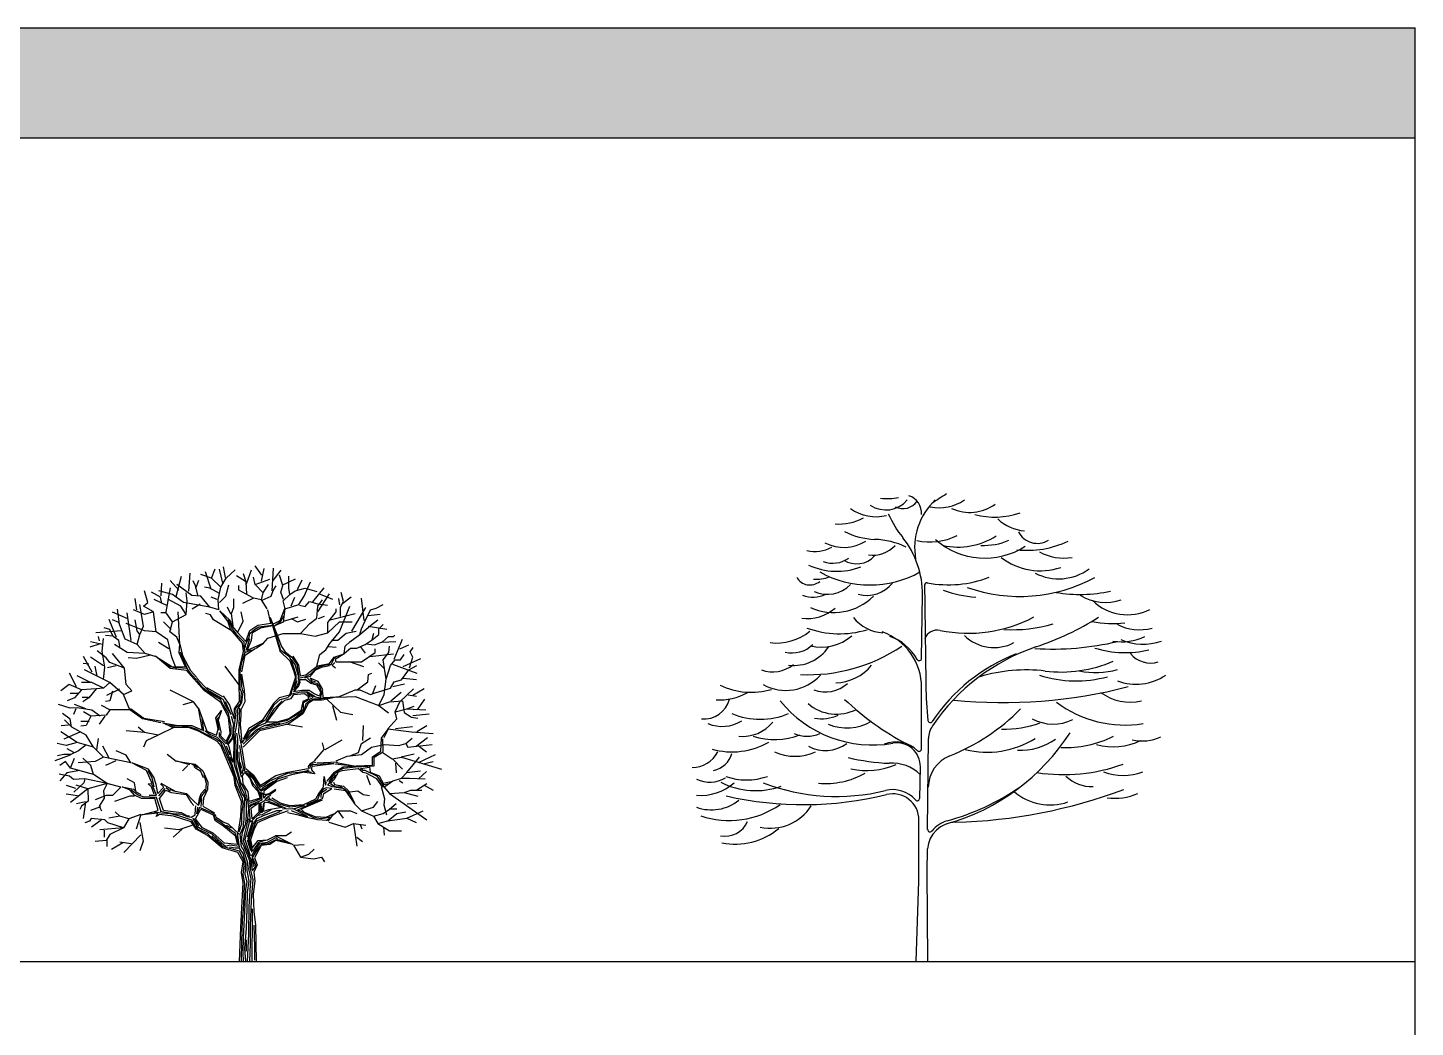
# Model space of a CAD drawing. Header units: millimetres. Extents: x -10794 to 121495, y 177957 to 264658.
# Drawn here: x 95065 to 121495, y 245622 to 264658 of the extents above; entities that cross this region are included whole.
import ezdxf

# ---------------------------------------------------------------- set-up
doc = ezdxf.new("R2010")
doc.units = ezdxf.units.MM
doc.layers.add('www.cad-blocks.net', color=7, linetype='Continuous')

# ---------------------------------------------------------------- blocks, each defined once
blk = doc.blocks.new('A$C089531E9')
for p, q in [((2480, 5908), (2390, 6182)), ((2488, 6082), (2548, 6229)), ((2668, 6005), (2616, 6223)), ((2710, 6092), (2680, 6263)), ((2722, 6082), (2865, 6212)), ((3041, 5992), (3121, 6213)), ((3285, 6132), (3183, 6275)), ((3282, 6032), (3322, 6233)), ((3452, 5882), (3472, 6243)), ((3466, 6044), (3595, 6211)), ((1688, 5799), (1701, 6005)), ((1971, 5889), (1829, 6044)), ((1928, 5792), (2009, 6112)), ((2174, 5807), (1940, 5981)), ((2126, 5876), (2151, 6159)), ((2236, 5958), (2196, 6038)), ((2276, 5794), (2236, 5958)), ((2239, 5922), (2289, 6052)), ((2488, 6082), (2317, 6142)), ((2635, 5938), (2488, 6082)), ((2635, 5938), (2722, 6082)), ((2714, 5794), (2764, 5978)), ((3028, 6030), (2886, 6121)), ((2922, 5894), (2922, 5968)), ((3038, 6018), (2998, 6152)), ((3048, 5834), (3038, 6018)), ((3183, 5981), (3153, 6098)), ((3183, 5981), (3413, 6068)), ((3310, 5851), (3183, 5981)), ((3312, 5862), (3392, 5982)), ((3466, 5888), (3516, 5958)), ((3620, 5968), (3566, 6132)), ((3590, 5858), (3620, 5968)), ((3612, 5972), (3823, 6072)), ((3714, 5924), (3714, 6112)), ((3852, 5901), (3929, 6055)), ((3961, 5794), (4061, 6025)), ((1300, 5579), (1275, 5760)), ((1479, 5694), (1422, 5881)), ((1678, 5782), (1537, 5862)), ((1789, 5644), (1575, 5744)), ((1869, 5824), (1652, 5881)), ((1698, 5681), (1678, 5782)), ((1769, 5550), (1839, 5928)), ((2000, 5637), (1796, 5751)), ((2043, 5694), (1869, 5824)), ((2100, 5721), (2087, 5851)), ((2317, 5794), (2174, 5807)), ((2461, 5620), (2317, 5794)), ((2461, 5924), (2374, 5938)), ((2613, 5838), (2461, 5924)), ((2580, 5741), (2480, 5782)), ((2591, 5737), (2635, 5938)), ((2605, 5577), (2591, 5737)), ((2614, 5694), (2714, 5794)), ((2844, 5614), (2844, 5754)), ((3153, 5764), (2922, 5894)), ((3153, 5764), (2979, 5680)), ((3283, 5737), (3153, 5764)), ((3283, 5737), (3310, 5851)), ((3370, 5593), (3283, 5737)), ((3292, 5734), (3436, 5794)), ((3436, 5794), (3466, 5888)), ((3630, 5744), (3590, 5858)), ((3627, 5721), (3731, 5824)), ((3731, 5824), (3714, 5924)), ((3731, 5824), (3817, 5881)), ((3753, 5641), (3813, 5782)), ((3817, 5881), (3974, 5924)), ((3874, 5664), (3961, 5794)), ((3974, 5924), (4162, 5868)), ((4097, 5708), (4278, 5928)), ((4175, 5637), (4248, 5737)), ((4178, 5550), (4361, 5834)), ((4188, 5837), (4407, 5746)), ((4523, 5656), (4510, 5760)), ((4585, 5711), (4545, 5852)), ((4573, 5683), (4703, 5785)), ((4909, 5410), (4869, 5764)), ((1159, 5438), (914, 5540)), ((1026, 5350), (996, 5591)), ((1211, 5092), (1147, 5530)), ((1422, 5507), (1248, 5577)), ((1408, 5319), (1348, 5664)), ((1408, 5637), (1479, 5694)), ((1565, 5550), (1408, 5637)), ((1565, 5550), (1422, 5507)), ((1609, 5232), (1565, 5550)), ((1769, 5533), (1682, 5533)), ((1869, 5390), (1769, 5533)), ((1869, 5390), (2087, 5507)), ((1983, 5029), (1956, 5550)), ((2087, 5507), (2000, 5637)), ((2461, 5620), (2043, 5694)), ((2087, 5507), (2100, 5721)), ((2309, 5671), (2179, 5591)), ((2470, 5500), (2400, 5520)), ((2605, 5577), (2461, 5620)), ((2622, 5562), (2782, 5409)), ((2747, 5400), (2622, 5562)), ((2794, 5510), (2744, 5624)), ((2804, 5520), (2844, 5614)), ((2831, 5324), (2804, 5520)), ((2991, 5397), (2961, 5548)), ((3427, 5365), (3383, 5580)), ((3580, 5409), (3652, 5598)), ((3652, 5598), (3626, 5383)), ((3657, 5593), (3627, 5721)), ((3657, 5593), (3874, 5664)), ((3884, 5654), (3974, 5634)), ((3974, 5634), (4044, 5714)), ((4044, 5714), (4178, 5674)), ((4162, 5446), (4175, 5637)), ((4178, 5674), (4331, 5654)), ((4335, 5376), (4466, 5550)), ((4371, 5420), (4766, 5520)), ((4466, 5550), (4466, 5593)), ((4522, 5232), (4683, 5637)), ((4535, 5621), (4585, 5711)), ((4535, 5471), (4535, 5621)), ((4716, 5243), (4936, 5617)), ((4927, 5406), (5014, 5577)), ((4976, 5491), (5166, 5511)), ((5014, 5577), (5100, 5607)), ((5100, 5607), (5214, 5664)), ((873, 5266), (783, 5296)), ((978, 5141), (862, 5424)), ((1017, 5376), (917, 5420)), ((1118, 5116), (1017, 5376)), ((1422, 5246), (1134, 5363)), ((1308, 5246), (1278, 5420)), ((1348, 5189), (1408, 5319)), ((1849, 5266), (1728, 5390)), ((1826, 5232), (1869, 5390)), ((2520, 5420), (2470, 5500)), ((2800, 5253), (2520, 5420)), ((2791, 5275), (2747, 5400)), ((2809, 5293), (2756, 5418)), ((2782, 5409), (2818, 5320)), ((2890, 5185), (2809, 5293)), ((2818, 5320), (2908, 5212)), ((2899, 5216), (2991, 5397)), ((3096, 5249), (3221, 5337)), ((3141, 5221), (3267, 5293)), ((3177, 5275), (3240, 5311)), ((3221, 5337), (3427, 5365)), ((3240, 5311), (3455, 5337)), ((3267, 5293), (3455, 5328)), ((3420, 5455), (3527, 5194)), ((3518, 5159), (3420, 5455)), ((3455, 5337), (3464, 5356)), ((3455, 5328), (3501, 5168)), ((3473, 5356), (3580, 5409)), ((3489, 5326), (3589, 5400)), ((3626, 5383), (3489, 5326)), ((3589, 5400), (3635, 5481)), ((3630, 5400), (3863, 5470)), ((3753, 5441), (3853, 5390)), ((3853, 5390), (3983, 5431)), ((3901, 5202), (4048, 5363)), ((4048, 5363), (4162, 5446)), ((4184, 5441), (4284, 5481)), ((4335, 5216), (4522, 5390)), ((4335, 5216), (4335, 5376)), ((4522, 5390), (4723, 5390)), ((4840, 5189), (5014, 5333)), ((4870, 5276), (4927, 5406)), ((4975, 5322), (5270, 5270)), ((5014, 5333), (5127, 5420)), ((5144, 5276), (5214, 5346)), ((756, 5029), (565, 5070)), ((1057, 5246), (649, 5216)), ((708, 5089), (694, 5154)), ((753, 4922), (773, 5126)), ((926, 5160), (806, 5170)), ((927, 5156), (873, 5266)), ((1017, 5092), (927, 5156)), ((1037, 4972), (1017, 5092)), ((1308, 5029), (1118, 5116)), ((1348, 5189), (1308, 5246)), ((1308, 5029), (1348, 5189)), ((1609, 5232), (1422, 5246)), ((1796, 5102), (1609, 5232)), ((1856, 4828), (1796, 5102)), ((1940, 5146), (1826, 5232)), ((1983, 5029), (1940, 5146)), ((2980, 5050), (2791, 5275)), ((2971, 5105), (2890, 5185)), ((2908, 5212), (3034, 5078)), ((3006, 5068), (2971, 5105)), ((3006, 4997), (3006, 5068)), ((3034, 5078), (3096, 5249)), ((3034, 5041), (3087, 5140)), ((3043, 4943), (3096, 5122)), ((3052, 4934), (3124, 5096)), ((3087, 5140), (3096, 5203)), ((3096, 5203), (3177, 5275)), ((3124, 5096), (3141, 5221)), ((3310, 5045), (3383, 5132)), ((3383, 5132), (3627, 5202)), ((3501, 5168), (3554, 4988)), ((3589, 4934), (3518, 5159)), ((3527, 5194), (3598, 4997)), ((3627, 5202), (3901, 5202)), ((3901, 5202), (4135, 5159)), ((4135, 5159), (4335, 5216)), ((4365, 5045), (4522, 5232)), ((4394, 5100), (4494, 5100)), ((4494, 5100), (4625, 5210)), ((4609, 5002), (4683, 5072)), ((4625, 5210), (4785, 5240)), ((4683, 5072), (4840, 5189)), ((4840, 5189), (4870, 5276)), ((4927, 5029), (5040, 5102)), ((5036, 5110), (5066, 5210)), ((5040, 5102), (5144, 5189)), ((5073, 5022), (5203, 5072)), ((5144, 5189), (5144, 5276)), ((5193, 5064), (5412, 5077)), ((5203, 5072), (5297, 5156)), ((5297, 5156), (5377, 5156)), ((5377, 5156), (5397, 5176)), ((5387, 4798), (5521, 5112)), ((721, 5039), (554, 4986)), ((817, 4815), (673, 4928)), ((793, 4668), (753, 4922)), ((1104, 4654), (917, 4885)), ((1148, 4902), (947, 5029)), ((1435, 4885), (1148, 4902)), ((1517, 4859), (1297, 4809)), ((1435, 4885), (1308, 5029)), ((1596, 4841), (1435, 4885)), ((1808, 4959), (1648, 5060)), ((1976, 4897), (1985, 5033)), ((2074, 4674), (1976, 4897)), ((1985, 5033), (2029, 4853)), ((2101, 4656), (1993, 4907)), ((2029, 4853), (2154, 4619)), ((2925, 4629), (2997, 4916)), ((2971, 4746), (3024, 4907)), ((2971, 4594), (3024, 4862)), ((2997, 4916), (2980, 5050)), ((3024, 4907), (3006, 4997)), ((3024, 4969), (3034, 5041)), ((3024, 4862), (3186, 4969)), ((3034, 4907), (3124, 4943)), ((3311, 5050), (3052, 4934)), ((3195, 4969), (3311, 5050)), ((3554, 4988), (3573, 4925)), ((3573, 4925), (3733, 4772)), ((3733, 4826), (3589, 4934)), ((3598, 4997), (3652, 4916)), ((3652, 4916), (3760, 4835)), ((4162, 4684), (4205, 4871)), ((4205, 4871), (4305, 4942)), ((4305, 4942), (4365, 5045)), ((4344, 4999), (4464, 4989)), ((4433, 4826), (4594, 4881)), ((4594, 4881), (4450, 4791)), ((4596, 4885), (4609, 5002)), ((4596, 4885), (4696, 4972)), ((4696, 4972), (4796, 4972)), ((4796, 4972), (4927, 5029)), ((4845, 4999), (4926, 4889)), ((4870, 4755), (5084, 4902)), ((4939, 5042), (5073, 5022)), ((5000, 4838), (5377, 4882)), ((5084, 4902), (5084, 4958)), ((5214, 4785), (5301, 4902)), ((5301, 4902), (5314, 5002)), ((5476, 4961), (5619, 5025)), ((5488, 4785), (5545, 4871)), ((5641, 4912), (5691, 4982)), ((5681, 4828), (5641, 4912)), ((540, 4716), (449, 4728)), ((595, 4588), (455, 4839)), ((874, 4424), (470, 4627)), ((773, 4688), (569, 4828)), ((672, 4526), (643, 4684)), ((773, 4474), (793, 4668)), ((874, 4741), (817, 4815)), ((976, 4688), (836, 4658)), ((1104, 4654), (874, 4741)), ((1134, 4393), (1104, 4654)), ((1297, 4809), (1167, 4819)), ((1599, 4844), (1858, 4682)), ((1832, 4647), (1599, 4844)), ((1832, 4674), (1733, 4754)), ((1877, 4665), (1832, 4674)), ((2092, 4619), (1832, 4647)), ((1933, 4637), (1856, 4828)), ((1858, 4682), (2074, 4674)), ((2101, 4647), (1877, 4665)), ((2145, 4584), (2101, 4647)), ((2922, 4393), (2705, 4684)), ((2925, 4432), (2925, 4629)), ((2944, 4594), (2971, 4746)), ((3779, 4710), (3733, 4826)), ((3733, 4772), (3788, 4619)), ((3760, 4835), (3841, 4719)), ((3814, 4710), (3760, 4791)), ((3779, 4844), (3867, 4700)), ((3832, 4548), (3779, 4710)), ((3876, 4513), (3814, 4710)), ((3841, 4719), (3876, 4513)), ((3867, 4700), (3895, 4531)), ((3985, 4548), (4101, 4638)), ((4066, 4566), (4137, 4638)), ((4101, 4638), (4172, 4691)), ((4226, 4665), (4128, 4619)), ((4137, 4638), (4200, 4682)), ((4172, 4691), (4362, 4728)), ((4200, 4682), (4325, 4710)), ((4362, 4691), (4226, 4665)), ((4325, 4710), (4388, 4710)), ((4362, 4728), (4433, 4826)), ((4388, 4710), (4415, 4763)), ((4448, 4743), (4402, 4703)), ((4402, 4703), (4458, 4657)), ((4415, 4763), (4433, 4818)), ((4433, 4818), (4469, 4826)), ((4450, 4791), (4459, 4754)), ((4466, 4755), (4870, 4755)), ((4675, 4758), (4899, 4678)), ((5226, 4648), (5136, 4739)), ((5258, 4480), (5214, 4785)), ((5258, 4480), (5331, 4698)), ((5331, 4698), (5401, 4785)), ((5360, 4716), (5746, 4574)), ((5401, 4785), (5488, 4785)), ((5505, 4467), (5618, 4627)), ((5528, 4678), (5812, 4805)), ((5618, 4627), (5749, 4698)), ((5631, 4658), (5681, 4828)), ((347, 4356), (231, 4574)), ((569, 4424), (355, 4534)), ((586, 4424), (426, 4424)), ((774, 4337), (586, 4424)), ((874, 4424), (774, 4337)), ((1091, 4236), (874, 4424)), ((2370, 4297), (2092, 4619)), ((2280, 4432), (2145, 4584)), ((2154, 4619), (2254, 4503)), ((2254, 4494), (2370, 4369)), ((2351, 4342), (2280, 4432)), ((2934, 4126), (2925, 4432)), ((2944, 4441), (2944, 4594)), ((2944, 4323), (2944, 4441)), ((2962, 4557), (3006, 4306)), ((2971, 4360), (2962, 4557)), ((3823, 4513), (3724, 4225)), ((3779, 4342), (3832, 4450)), ((3788, 4619), (3823, 4513)), ((3795, 4306), (3850, 4459)), ((3832, 4450), (3832, 4548)), ((3876, 4441), (3850, 4378)), ((3859, 4503), (3876, 4441)), ((3867, 4494), (3985, 4522)), ((3867, 4360), (3895, 4432)), ((3895, 4432), (3885, 4476)), ((3885, 4476), (3985, 4476)), ((3895, 4531), (3985, 4548)), ((4047, 4522), (3966, 4494)), ((3985, 4522), (4066, 4566)), ((3985, 4476), (4066, 4413)), ((4011, 4494), (4075, 4432)), ((4128, 4619), (4047, 4522)), ((4182, 4441), (4056, 4494)), ((4056, 4494), (4082, 4450)), ((4066, 4413), (4154, 4387)), ((4075, 4432), (4154, 4413)), ((4082, 4450), (4137, 4441)), ((4154, 4413), (4209, 4351)), ((4253, 4316), (4182, 4441)), ((4799, 4310), (4969, 4434)), ((4969, 4434), (4979, 4554)), ((4979, 4554), (5033, 4574)), ((5231, 4236), (5258, 4480)), ((5331, 4337), (5388, 4437)), ((5388, 4437), (5505, 4467)), ((5531, 4494), (5741, 4474)), ((226, 4393), (95, 4293)), ((426, 4310), (226, 4393)), ((372, 4252), (245, 4252)), ((426, 4310), (312, 4180)), ((657, 4323), (426, 4310)), ((535, 4187), (435, 4187)), ((657, 4323), (543, 4180)), ((774, 4337), (657, 4323)), ((1027, 4320), (823, 4220)), ((916, 4287), (876, 4137)), ((1091, 4236), (1221, 4293)), ((1191, 3992), (1091, 4236)), ((1221, 4293), (1134, 4393)), ((2200, 4119), (1829, 4304)), ((2432, 4279), (2351, 4342)), ((2370, 4369), (2441, 4297)), ((2513, 4198), (2370, 4297)), ((2666, 4198), (2415, 4342)), ((2631, 4154), (2432, 4279)), ((2441, 4297), (2631, 4189)), ((2638, 4108), (2513, 4198)), ((2631, 4189), (2675, 4154)), ((2675, 4216), (2774, 4064)), ((2962, 4279), (2944, 4323)), ((2953, 4100), (2962, 4279)), ((2989, 4279), (2971, 4360)), ((2971, 4108), (2989, 4279)), ((3006, 4306), (3015, 4117)), ((3724, 4225), (3563, 4180)), ((3580, 4154), (3698, 4189)), ((3698, 4189), (3751, 4235)), ((3751, 4235), (3779, 4342)), ((3751, 4172), (3795, 4235)), ((3760, 4244), (3904, 4279)), ((3788, 4279), (3867, 4360)), ((3922, 4297), (3788, 4279)), ((3850, 4378), (3795, 4306)), ((3795, 4235), (3966, 4251)), ((3904, 4279), (4011, 4279)), ((4038, 4297), (3922, 4297)), ((3966, 4251), (4020, 4207)), ((4101, 4189), (3994, 4270)), ((3994, 4270), (4056, 4189)), ((4011, 4279), (4137, 4198)), ((4011, 4145), (4101, 4189)), ((4020, 4207), (4020, 4163)), ((4119, 4244), (4038, 4297)), ((4200, 4207), (4119, 4244)), ((4137, 4198), (4253, 4172)), ((4154, 4387), (4218, 4279)), ((4218, 4279), (4200, 4207)), ((4209, 4351), (4226, 4261)), ((4218, 4189), (4253, 4316)), ((4226, 4261), (4218, 4189)), ((4487, 4198), (4244, 4145)), ((4253, 4189), (4487, 4198)), ((4261, 4190), (4255, 4277)), ((4492, 4193), (4766, 4310)), ((4492, 4193), (4766, 4206)), ((4766, 4310), (4840, 4310)), ((4766, 4206), (5144, 4063)), ((4840, 4310), (5014, 4236)), ((5014, 4236), (5100, 4266)), ((5046, 4257), (5096, 4378)), ((5100, 4266), (5331, 4337)), ((5144, 4063), (5231, 4236)), ((5337, 4136), (5497, 4270)), ((5367, 4360), (5551, 4404)), ((5475, 4119), (5692, 4323)), ((5611, 4230), (5741, 4210)), ((5682, 4226), (5864, 4329)), ((245, 4016), (61, 4076)), ((312, 4180), (196, 4136)), ((355, 4026), (245, 4016)), ((334, 4007), (295, 3916)), ((495, 4007), (315, 4077)), ((589, 3986), (355, 4026)), ((543, 4180), (443, 4119)), ((723, 3892), (589, 3986)), ((874, 3992), (744, 4063)), ((876, 4137), (806, 4127)), ((874, 3992), (817, 3905)), ((1191, 3992), (874, 3992)), ((1392, 3849), (1191, 3992)), ((1414, 3852), (1200, 4010)), ((2200, 4119), (2035, 4072)), ((2287, 4006), (2200, 4119)), ((2344, 3670), (2280, 4019)), ((2280, 4019), (2415, 3651)), ((2559, 3867), (2647, 3983)), ((2647, 3983), (2594, 3830)), ((2675, 4073), (2631, 4154)), ((2756, 3876), (2638, 4108)), ((2675, 4154), (2702, 4064)), ((2756, 3938), (2675, 4073)), ((2702, 4064), (2800, 3920)), ((2800, 3920), (2710, 4117)), ((2774, 4064), (2846, 3848)), ((2846, 3848), (2854, 4010)), ((2854, 4010), (2934, 4126)), ((2872, 4019), (2953, 4100)), ((2881, 3964), (2872, 4019)), ((2899, 3821), (2908, 4001)), ((2908, 4001), (2971, 4108)), ((2934, 4019), (2918, 3633)), ((3015, 4117), (2953, 3992)), ((2953, 3992), (2953, 3911)), ((3473, 4091), (3293, 3821)), ((3348, 3786), (3482, 4010)), ((3348, 3839), (3427, 3983)), ((3365, 3795), (3554, 4054)), ((3427, 3983), (3482, 4073)), ((3563, 4180), (3473, 4091)), ((3482, 4073), (3580, 4154)), ((3482, 4010), (3608, 4135)), ((3554, 4054), (3652, 4145)), ((3652, 4145), (3751, 4172)), ((3904, 3974), (3716, 3848)), ((3859, 3929), (3948, 4001)), ((3939, 4126), (3904, 3974)), ((4020, 4163), (3939, 4126)), ((4020, 4091), (3939, 3929)), ((3948, 4108), (4011, 4145)), ((3948, 4001), (3948, 4108)), ((3985, 4082), (3948, 3964)), ((4047, 4135), (3985, 4082)), ((4101, 4145), (4020, 4091)), ((4110, 4163), (4047, 4135)), ((4244, 4145), (4101, 4145)), ((4226, 4163), (4110, 4163)), ((4253, 4172), (4343, 4180)), ((4317, 4161), (4535, 3955)), ((4407, 4059), (4471, 3827)), ((5144, 4063), (5314, 4119)), ((5144, 4063), (5295, 3947)), ((5314, 4119), (5518, 4136)), ((5401, 3962), (5475, 4119)), ((5401, 3962), (5588, 4006)), ((5518, 4136), (5545, 3949)), ((5588, 4006), (5705, 4049)), ((5588, 4006), (5892, 3992)), ((5760, 3993), (5875, 4161)), ((218, 3750), (102, 3737)), ((245, 3842), (121, 3936)), ((269, 3718), (152, 3832)), ((265, 3722), (245, 3842)), ((500, 3745), (413, 3732)), ((545, 3806), (415, 3806)), ((570, 3889), (456, 3962)), ((570, 3889), (500, 3745)), ((817, 3905), (570, 3889)), ((793, 3892), (703, 3762)), ((1682, 3788), (1392, 3849)), ((1744, 3804), (1414, 3852)), ((1715, 3786), (1957, 3741)), ((1867, 3714), (1715, 3786)), ((1867, 3732), (1823, 3758)), ((2335, 3848), (2360, 3651)), ((2594, 3686), (2559, 3867)), ((2576, 3848), (2603, 3876)), ((2612, 3670), (2576, 3848)), ((2594, 3830), (2638, 3642)), ((2800, 3732), (2756, 3938)), ((2782, 3624), (2756, 3876)), ((2800, 3893), (2837, 3758)), ((2837, 3758), (2828, 3705)), ((2837, 3624), (2863, 3821)), ((2863, 3821), (2881, 3964)), ((2881, 3696), (2899, 3821)), ((2953, 3911), (2944, 3758)), ((2944, 3758), (2971, 3480)), ((3293, 3821), (3078, 3696)), ((3124, 3686), (3267, 3786)), ((3195, 3677), (3339, 3749)), ((3221, 3732), (3348, 3786)), ((3707, 3767), (3249, 3660)), ((3267, 3786), (3348, 3839)), ((3339, 3749), (3492, 3786)), ((3580, 3777), (3348, 3732)), ((3527, 3795), (3365, 3795)), ((3679, 3786), (3374, 3714)), ((3492, 3786), (3679, 3821)), ((3716, 3848), (3527, 3795)), ((3679, 3821), (3859, 3929)), ((3823, 3867), (3679, 3786)), ((3690, 3762), (3934, 3722)), ((3939, 3929), (3707, 3767)), ((3948, 3964), (3823, 3867)), ((4535, 3955), (4730, 3916)), ((5288, 3688), (5431, 3849)), ((5431, 3849), (5401, 3962)), ((5545, 3949), (5662, 3875)), ((5662, 3875), (5762, 3862)), ((5682, 3904), (5941, 3929)), ((5747, 3646), (5908, 3746)), ((356, 3471), (95, 3645)), ((395, 3638), (141, 3528)), ((500, 3588), (269, 3718)), ((613, 3401), (500, 3588)), ((665, 3355), (696, 3535)), ((1422, 3631), (1134, 3658)), ((1422, 3631), (1322, 3718)), ((1639, 3588), (1422, 3631)), ((1639, 3588), (1452, 3501)), ((1900, 3718), (1639, 3588)), ((1976, 3732), (1867, 3732)), ((2136, 3705), (1867, 3714)), ((1957, 3741), (2173, 3741)), ((2164, 3714), (1976, 3732)), ((2280, 3651), (2136, 3705)), ((2244, 3686), (2164, 3714)), ((2173, 3741), (2344, 3670)), ((2379, 3615), (2244, 3686)), ((2585, 3489), (2280, 3651)), ((2559, 3534), (2379, 3615)), ((2460, 3598), (2388, 3651)), ((2415, 3651), (2567, 3589)), ((2585, 3552), (2460, 3598)), ((2638, 3480), (2559, 3534)), ((2567, 3589), (2594, 3686)), ((2684, 3454), (2585, 3552)), ((2612, 3633), (2612, 3570)), ((2612, 3570), (2719, 3454)), ((2638, 3642), (2631, 3580)), ((2631, 3580), (2719, 3489)), ((2719, 3489), (2782, 3624)), ((2719, 3454), (2800, 3605)), ((2809, 3543), (2738, 3445)), ((2821, 3535), (2751, 3445)), ((2800, 3605), (2800, 3732)), ((2828, 3615), (2809, 3543)), ((2837, 3570), (2821, 3535)), ((2828, 3705), (2828, 3615)), ((2854, 3526), (2837, 3624)), ((2850, 3483), (2837, 3570)), ((2854, 3427), (2854, 3526)), ((2863, 3624), (2881, 3696)), ((2881, 3418), (2863, 3624)), ((2908, 3526), (2890, 3624)), ((2899, 3202), (2908, 3526)), ((2918, 3633), (2962, 3408)), ((2980, 3471), (3087, 3660)), ((3078, 3696), (2989, 3526)), ((3231, 3677), (2989, 3445)), ((3249, 3660), (2989, 3399)), ((3030, 3513), (3195, 3677)), ((3034, 3534), (3124, 3660)), ((3087, 3660), (3124, 3686)), ((3124, 3660), (3221, 3732)), ((3374, 3714), (3231, 3677)), ((4869, 3458), (5010, 3548)), ((4889, 3508), (4899, 3742)), ((5177, 3337), (5186, 3543)), ((5186, 3543), (5294, 3686)), ((5204, 3534), (5208, 3331)), ((5294, 3686), (5225, 3548)), ((5288, 3688), (5662, 3645)), ((5407, 3696), (5677, 3726)), ((5575, 3458), (5675, 3544)), ((5662, 3645), (6009, 3615)), ((5735, 3414), (5914, 3555)), ((182, 3427), (39, 3458)), ((356, 3471), (182, 3427)), ((305, 3315), (194, 3375)), ((375, 3344), (255, 3284)), ((613, 3401), (356, 3471)), ((499, 3438), (375, 3344)), ((774, 3240), (613, 3401)), ((863, 3224), (763, 3417)), ((1134, 3270), (974, 3341)), ((1452, 3501), (1408, 3401)), ((2638, 3427), (2585, 3489)), ((2800, 3112), (2638, 3480)), ((2846, 2924), (2638, 3427)), ((2738, 3318), (2684, 3454)), ((2782, 3274), (2728, 3418)), ((2818, 3121), (2738, 3318)), ((2766, 3412), (2745, 3447)), ((2763, 3413), (2799, 3241)), ((2841, 3192), (2850, 3483)), ((2854, 3328), (2854, 3427)), ((2854, 3193), (2854, 3328)), ((2881, 3131), (2881, 3418)), ((2934, 3121), (2925, 3328)), ((2934, 3427), (2971, 3175)), ((2962, 3408), (2980, 3311)), ((2971, 3480), (2980, 3471)), ((2980, 3311), (3015, 3077)), ((4124, 3183), (4278, 3362)), ((4278, 3362), (4251, 3466)), ((4290, 3362), (4562, 3517)), ((4685, 3264), (4819, 3314)), ((4819, 3314), (4869, 3458)), ((4870, 3284), (5027, 3401)), ((5027, 3401), (5231, 3444)), ((5042, 3247), (5177, 3337)), ((5070, 3239), (5213, 3328)), ((5214, 3310), (5358, 3214)), ((5231, 3444), (5461, 3427)), ((5461, 3427), (5575, 3458)), ((5575, 3458), (5605, 3401)), ((5605, 3401), (5993, 3444)), ((5768, 3425), (5898, 3325)), ((245, 3272), (0, 3183)), ((141, 3284), (41, 3264)), ((169, 3170), (82, 3110)), ((255, 3284), (141, 3284)), ((252, 3066), (169, 3170)), ((254, 3084), (315, 3224)), ((643, 3170), (369, 3153)), ((570, 3110), (443, 3227)), ((613, 2966), (570, 3110)), ((774, 3240), (643, 3170)), ((1205, 3153), (774, 3240)), ((967, 3183), (803, 3110)), ((1205, 3153), (1134, 3270)), ((1455, 3031), (1222, 3149)), ((1490, 3050), (1225, 3152)), ((1926, 3170), (1783, 3284)), ((1939, 3175), (2226, 3131)), ((2145, 3121), (1939, 3175)), ((2113, 3110), (2027, 3026)), ((2263, 3077), (2173, 3131)), ((2235, 3068), (2208, 3094)), ((2226, 3131), (2351, 3022)), ((2780, 3234), (2834, 3157)), ((2799, 3241), (2837, 3170)), ((2863, 2906), (2800, 3112)), ((2872, 2934), (2818, 3121)), ((2837, 3170), (2841, 3192)), ((2854, 3121), (2854, 3193)), ((2899, 2978), (2854, 3121)), ((2899, 3031), (2881, 3131)), ((2918, 3112), (2899, 3202)), ((2962, 2924), (2918, 3112)), ((2971, 2978), (2934, 3121)), ((2971, 3059), (2944, 3158)), ((2971, 3175), (2997, 3077)), ((4047, 3131), (4020, 3094)), ((4020, 3094), (4029, 3059)), ((4110, 3167), (4047, 3131)), ((4054, 3059), (4060, 3113)), ((4060, 3113), (4107, 3141)), ((4082, 3121), (4075, 3040)), ((4423, 3142), (4082, 3121)), ((4083, 3098), (4427, 3142)), ((4146, 3149), (4110, 3167)), ((4159, 3152), (4487, 3167)), ((4441, 3005), (4577, 3086)), ((4807, 3092), (4446, 3131)), ((4466, 3183), (4639, 3257)), ((4471, 3156), (4807, 3092)), ((4577, 3086), (4783, 3103)), ((4585, 3068), (4774, 3086)), ((4639, 3257), (4870, 3284)), ((4774, 3086), (5070, 3103)), ((4783, 3103), (5042, 3112)), ((4996, 3085), (5007, 3005)), ((5042, 3112), (5042, 3247)), ((5070, 3103), (5070, 3239)), ((5358, 3214), (5505, 3240)), ((5360, 3214), (5521, 3050)), ((5407, 3144), (5417, 2994)), ((5497, 3244), (5707, 3295)), ((5505, 3240), (6136, 3053)), ((5588, 2996), (5792, 3240)), ((5773, 3156), (6043, 3285)), ((5848, 3134), (6008, 3174)), ((235, 2939), (71, 2970)), ((191, 2990), (81, 2866)), ((395, 3030), (191, 2990)), ((295, 2886), (235, 2939)), ((613, 2966), (252, 3066)), ((479, 2896), (295, 2886)), ((479, 2896), (459, 2836)), ((830, 2822), (479, 2896)), ((830, 2822), (613, 2966)), ((1265, 2836), (1148, 2896)), ((1545, 2825), (1455, 3031)), ((1545, 2915), (1481, 3022)), ((1571, 2924), (1490, 3050)), ((1580, 2772), (1545, 2915)), ((1608, 2807), (1571, 2924)), ((2316, 3014), (2235, 3068)), ((2360, 2915), (2316, 3014)), ((2351, 3022), (2432, 2843)), ((2406, 2825), (2370, 2960)), ((2863, 2790), (2846, 2924)), ((2881, 2807), (2863, 2906)), ((2918, 2807), (2872, 2934)), ((2953, 2834), (2899, 3031)), ((2953, 2772), (2899, 2978)), ((2997, 3077), (2971, 2978)), ((2980, 2950), (3015, 2996)), ((2989, 2816), (2980, 2950)), ((3015, 3077), (3006, 3022)), ((3006, 3022), (3078, 3005)), ((3015, 2996), (3096, 2906)), ((3024, 2996), (3078, 2978)), ((3096, 2934), (3024, 2996)), ((3034, 3059), (3150, 2960)), ((3078, 3005), (3133, 2950)), ((3078, 2978), (3159, 2879)), ((3124, 2871), (3096, 2934)), ((3096, 2906), (3141, 2790)), ((3159, 2807), (3124, 2871)), ((3133, 2950), (3205, 2834)), ((3150, 2960), (3258, 2790)), ((3159, 2879), (3195, 2807)), ((3258, 2790), (3508, 2950)), ((3545, 2897), (3374, 2772)), ((3402, 2862), (3545, 2924)), ((3508, 2950), (3698, 3005)), ((3689, 2915), (3527, 2853)), ((3545, 2924), (3698, 2987)), ((3760, 2960), (3545, 2897)), ((3698, 3005), (4020, 3059)), ((3698, 2987), (3876, 3005)), ((4011, 3014), (3760, 2960)), ((3876, 3005), (3994, 3022)), ((4128, 2978), (3966, 2996)), ((3994, 3022), (4038, 3040)), ((4075, 2996), (4011, 3014)), ((4075, 3040), (4128, 2978)), ((4267, 2772), (4278, 2934)), ((4278, 2934), (4296, 2797)), ((4325, 2862), (4441, 3005)), ((4334, 2799), (4459, 2960)), ((4353, 2843), (4415, 2943)), ((4433, 2888), (4378, 2825)), ((4415, 2943), (4505, 3031)), ((4496, 3005), (4433, 2888)), ((4559, 3022), (4496, 3005)), ((4505, 3031), (4585, 3068)), ((4818, 3058), (4559, 3022)), ((4890, 2996), (4818, 3059)), ((4855, 3059), (4996, 3081)), ((4890, 3031), (4855, 3059)), ((4926, 3031), (4890, 3031)), ((4943, 2987), (4890, 2996)), ((5123, 2934), (4926, 3031)), ((5114, 2897), (4943, 2987)), ((4946, 2954), (5006, 2803)), ((5007, 3005), (5151, 2943)), ((5204, 2772), (5114, 2897)), ((5223, 2781), (5123, 2934)), ((5151, 2943), (5223, 2807)), ((5374, 2866), (5505, 2909)), ((5467, 2873), (5527, 2833)), ((5505, 2909), (5588, 2996)), ((5505, 2909), (5632, 2909)), ((5588, 2996), (5805, 3026)), ((5632, 2909), (5879, 2896)), ((5773, 2899), (5902, 3015)), ((361, 2627), (179, 2654)), ((335, 2743), (184, 2793)), ((526, 2736), (252, 2522)), ((459, 2836), (305, 2685)), ((526, 2736), (339, 2796)), ((830, 2822), (526, 2736)), ((526, 2736), (529, 2542)), ((830, 2822), (773, 2705)), ((773, 2705), (783, 2592)), ((1048, 2766), (830, 2822)), ((1048, 2766), (917, 2635)), ((1069, 2772), (1249, 2735)), ((1194, 2718), (1069, 2772)), ((1266, 2637), (1194, 2718)), ((1321, 2637), (1213, 2718)), ((1249, 2735), (1293, 2691)), ((1285, 2709), (1265, 2836)), ((1293, 2691), (1365, 2646)), ((1481, 2816), (1545, 2825)), ((1536, 2772), (1481, 2816)), ((1553, 2790), (1536, 2807)), ((1580, 2656), (1536, 2772)), ((1617, 2637), (1553, 2790)), ((1634, 2663), (1608, 2807)), ((1733, 2763), (1634, 2663)), ((1652, 2628), (1751, 2744)), ((1661, 2584), (1761, 2718)), ((1680, 2816), (1733, 2763)), ((1682, 2826), (1913, 2700)), ((1761, 2718), (1849, 2682)), ((1832, 2700), (1770, 2753)), ((1904, 2695), (1831, 2728)), ((1849, 2682), (2083, 2646)), ((1913, 2700), (2092, 2663)), ((2083, 2646), (2164, 2520)), ((2092, 2663), (2191, 2556)), ((2298, 2584), (2325, 2663)), ((2325, 2663), (2388, 2735)), ((2335, 2628), (2397, 2709)), ((2423, 2727), (2360, 2591)), ((2397, 2709), (2406, 2825)), ((2432, 2843), (2423, 2727)), ((2962, 2538), (2863, 2790)), ((2980, 2584), (2881, 2807)), ((2971, 2672), (2918, 2807)), ((3024, 2718), (2953, 2834)), ((3006, 2672), (2953, 2772)), ((3015, 2601), (2971, 2672)), ((3069, 2691), (2989, 2816)), ((3043, 2538), (3006, 2672)), ((3069, 2529), (3024, 2718)), ((3087, 2538), (3069, 2691)), ((3141, 2790), (3221, 2700)), ((3205, 2753), (3159, 2807)), ((3195, 2807), (3267, 2709)), ((3205, 2834), (3258, 2763)), ((3258, 2663), (3205, 2753)), ((3221, 2700), (3258, 2591)), ((3258, 2763), (3321, 2799)), ((3276, 2584), (3258, 2663)), ((3267, 2709), (3276, 2744)), ((3374, 2772), (3276, 2700)), ((3276, 2700), (3311, 2763)), ((3293, 2566), (3276, 2691)), ((3293, 2682), (3321, 2591)), ((3311, 2763), (3473, 2862)), ((3321, 2799), (3402, 2862)), ((3527, 2853), (3321, 2700)), ((3321, 2700), (3321, 2646)), ((3321, 2646), (3402, 2663)), ((3356, 2637), (3437, 2663)), ((3402, 2663), (3508, 2735)), ((3437, 2663), (3508, 2718)), ((4191, 2672), (4137, 2575)), ((4200, 2656), (4172, 2566)), ((4262, 2763), (4191, 2672)), ((4253, 2727), (4200, 2656)), ((4226, 2601), (4235, 2682)), ((4235, 2682), (4316, 2735)), ((4307, 2753), (4253, 2727)), ((4253, 2591), (4272, 2663)), ((4272, 2663), (4397, 2744)), ((4296, 2797), (4315, 2853)), ((4397, 2744), (4307, 2753)), ((4406, 2772), (4334, 2799)), ((4378, 2825), (4415, 2799)), ((4559, 2744), (4406, 2772)), ((4415, 2799), (4459, 2772)), ((4424, 2843), (4441, 2807)), ((4621, 2709), (4433, 2735)), ((4441, 2807), (4585, 2781)), ((4459, 2772), (4540, 2772)), ((4540, 2772), (4612, 2727)), ((4585, 2781), (4665, 2709)), ((4612, 2727), (4684, 2656)), ((4756, 2512), (4621, 2709)), ((4665, 2709), (4756, 2512)), ((4683, 2692), (4810, 2709)), ((4810, 2709), (4897, 2649)), ((4897, 2649), (4997, 2635)), ((5183, 2776), (5233, 2582)), ((5239, 2772), (5204, 2772)), ((5223, 2807), (5304, 2825)), ((5231, 2766), (5314, 2665)), ((5232, 2834), (5366, 2862)), ((5366, 2862), (5239, 2772)), ((5314, 2665), (5545, 2679)), ((5314, 2665), (5906, 2248)), ((5545, 2679), (5762, 2622)), ((5561, 2685), (5651, 2716)), ((5651, 2716), (5825, 2716)), ((5747, 2723), (5908, 2823)), ((5864, 2795), (6005, 2718)), ((485, 2533), (345, 2502)), ((425, 2461), (395, 2408)), ((529, 2542), (425, 2461)), ((490, 2525), (449, 2267)), ((726, 2452), (565, 2392)), ((817, 2635), (643, 2562)), ((783, 2592), (703, 2461)), ((703, 2461), (743, 2388)), ((917, 2635), (817, 2635)), ((1191, 2622), (947, 2535)), ((1265, 2622), (1191, 2622)), ((1374, 2584), (1266, 2637)), ((1402, 2610), (1321, 2637)), ((1590, 2584), (1374, 2584)), ((1617, 2601), (1402, 2610)), ((1500, 2637), (1617, 2637)), ((1643, 2394), (1590, 2584)), ((1689, 2376), (1617, 2601)), ((1724, 2394), (1661, 2584)), ((2164, 2520), (2208, 2475)), ((2191, 2556), (2280, 2475)), ((2235, 2413), (2237, 2469)), ((2254, 2341), (2272, 2448)), ((2298, 2440), (2254, 2341)), ((2280, 2475), (2298, 2584)), ((2289, 2485), (2335, 2628)), ((2360, 2413), (2298, 2440)), ((2325, 2457), (2335, 2584)), ((2360, 2591), (2351, 2475)), ((2540, 2350), (2355, 2458)), ((2953, 2297), (2962, 2538)), ((2971, 2323), (2989, 2494)), ((2989, 2494), (2980, 2584)), ((3006, 2394), (3015, 2601)), ((3043, 2314), (3043, 2538)), ((3078, 2413), (3069, 2529)), ((3078, 2475), (3293, 2566)), ((3258, 2591), (3087, 2538)), ((3087, 2512), (3159, 2538)), ((3087, 2448), (3133, 2485)), ((3105, 2207), (3087, 2448)), ((3115, 2431), (3240, 2520)), ((3133, 2260), (3115, 2431)), ((3133, 2485), (3205, 2503)), ((3159, 2538), (3276, 2584)), ((3240, 2520), (3240, 2369)), ((3330, 2547), (3258, 2512)), ((3258, 2512), (3258, 2359)), ((3284, 2359), (3276, 2503)), ((3311, 2512), (3284, 2359)), ((3311, 2376), (3330, 2529)), ((3321, 2591), (3356, 2637)), ((3356, 2591), (3330, 2547)), ((3330, 2529), (3392, 2520)), ((3427, 2637), (3356, 2591)), ((3356, 2556), (3670, 2431)), ((3365, 2584), (3420, 2556)), ((3392, 2520), (3608, 2440)), ((3608, 2440), (3392, 2404)), ((3411, 2575), (3402, 2601)), ((3554, 2494), (3411, 2575)), ((3580, 2512), (3446, 2591)), ((3733, 2448), (3554, 2494)), ((3733, 2466), (3580, 2512)), ((3948, 2485), (3733, 2466)), ((3966, 2475), (3733, 2448)), ((3788, 2422), (3966, 2475)), ((3859, 2404), (4172, 2547)), ((4244, 2556), (3913, 2413)), ((4137, 2575), (3948, 2485)), ((4172, 2566), (3994, 2485)), ((4172, 2547), (4253, 2591)), ((4753, 2505), (4870, 2391)), ((4870, 2391), (5057, 2448)), ((5057, 2448), (5127, 2535)), ((5233, 2582), (5223, 2482)), ((5223, 2482), (5267, 2328)), ((5314, 2418), (5418, 2505)), ((5592, 2500), (5746, 2512)), ((549, 2227), (479, 2197)), ((579, 2268), (549, 2227)), ((793, 2248), (579, 2268)), ((736, 2242), (585, 2131)), ((843, 2197), (793, 2248)), ((1034, 2304), (860, 2274)), ((1034, 2304), (961, 2375)), ((1178, 2261), (1034, 2304)), ((1178, 2261), (1091, 2117)), ((1365, 2331), (1178, 2261)), ((1365, 2331), (1291, 2100)), ((1352, 2203), (1404, 1906)), ((1384, 2323), (1643, 2394)), ((1634, 2350), (1384, 2323)), ((1689, 2350), (1571, 2369)), ((1608, 2297), (1634, 2350)), ((1661, 2332), (1608, 2297)), ((1886, 2304), (1661, 2332)), ((1671, 2385), (1904, 2341)), ((1841, 2341), (1689, 2350)), ((1796, 2385), (1724, 2394)), ((2011, 2359), (1796, 2385)), ((1985, 2304), (1841, 2341)), ((2164, 2216), (1886, 2304)), ((1904, 2341), (1993, 2341)), ((2173, 2242), (1985, 2304)), ((1993, 2341), (2101, 2297)), ((2110, 2304), (2011, 2359)), ((2101, 2297), (2164, 2288)), ((2136, 2304), (2110, 2304)), ((2164, 2288), (2226, 2323)), ((2244, 2098), (2164, 2216)), ((2226, 2144), (2173, 2242)), ((2226, 2251), (2191, 2269)), ((2191, 2269), (2254, 2144)), ((2226, 2323), (2235, 2413)), ((2289, 2144), (2226, 2242)), ((2235, 2260), (2316, 2413)), ((2344, 2117), (2235, 2260)), ((2316, 2413), (2513, 2323)), ((2531, 2341), (2360, 2413)), ((2513, 2323), (2541, 2242)), ((2541, 2260), (2531, 2341)), ((2622, 2216), (2541, 2260)), ((2541, 2242), (2684, 2144)), ((2567, 2269), (2550, 2332)), ((2675, 2207), (2567, 2278)), ((2774, 2098), (2622, 2216)), ((2756, 2179), (2675, 2207)), ((2918, 2063), (2953, 2297)), ((2971, 2188), (2971, 2323)), ((2989, 2126), (3006, 2251)), ((3006, 2251), (3006, 2394)), ((3034, 2188), (3043, 2314)), ((3052, 2170), (3078, 2413)), ((3141, 2225), (3052, 1973)), ((3087, 2188), (3087, 2260)), ((3087, 1938), (3195, 2225)), ((3258, 2359), (3105, 2207)), ((3240, 2369), (3133, 2260)), ((3150, 2179), (3212, 2269)), ((3195, 2225), (3580, 2376)), ((3212, 2269), (3311, 2314)), ((3420, 2288), (3212, 2197)), ((3284, 2323), (3231, 2314)), ((3437, 2404), (3284, 2323)), ((3392, 2404), (3311, 2376)), ((3311, 2314), (3527, 2394)), ((3703, 2390), (3420, 2288)), ((3527, 2394), (3608, 2394)), ((3779, 2422), (3617, 2413)), ((3696, 2365), (3841, 2332)), ((3751, 2394), (3885, 2341)), ((4011, 2297), (3788, 2422)), ((3841, 2332), (3994, 2288)), ((4110, 2278), (3859, 2404)), ((3885, 2341), (4011, 2297)), ((3913, 2413), (3957, 2369)), ((3957, 2369), (4128, 2297)), ((3994, 2288), (4172, 2251)), ((4235, 2260), (4110, 2278)), ((4128, 2297), (4307, 2288)), ((4172, 2251), (4315, 2242)), ((4388, 2288), (4235, 2260)), ((4307, 2288), (4424, 2341)), ((4315, 2242), (4388, 2288)), ((4424, 2341), (4334, 2225)), ((4351, 2208), (4609, 2131)), ((4422, 2331), (4492, 2391)), ((4492, 2391), (4579, 2274)), ((4492, 2391), (4696, 2391)), ((4696, 2391), (4796, 2348)), ((4870, 2391), (5057, 2304)), ((5057, 2304), (5214, 2348)), ((5057, 2304), (5127, 2187)), ((5127, 2187), (5288, 2231)), ((5214, 2348), (5314, 2418)), ((5288, 2231), (5431, 2348)), ((5288, 2231), (5588, 2274)), ((5306, 2422), (5427, 2422)), ((5431, 2348), (5575, 2375)), ((5588, 2274), (5849, 2391)), ((5588, 2274), (5735, 2204)), ((1091, 2117), (717, 2087)), ((786, 2081), (786, 1971)), ((873, 2014), (813, 1920)), ((1091, 2117), (843, 2197)), ((1091, 2117), (873, 2014)), ((1366, 2010), (1096, 1727)), ((1971, 2087), (1740, 2112)), ((2023, 2099), (1881, 1972)), ((2189, 2164), (1971, 2087)), ((2289, 2089), (2226, 2144)), ((2423, 2000), (2244, 2098)), ((2254, 2144), (2335, 2098)), ((2432, 2026), (2289, 2089)), ((2335, 2098), (2495, 2026)), ((2513, 2036), (2344, 2117)), ((2657, 1802), (2423, 2000)), ((2541, 1920), (2432, 2026)), ((2495, 2026), (2647, 1883)), ((2647, 1857), (2495, 1991)), ((2693, 1874), (2513, 2036)), ((2684, 2144), (2863, 2000)), ((2719, 2161), (2800, 2117)), ((2925, 2017), (2756, 2179)), ((2863, 2036), (2774, 2098)), ((2899, 1938), (2863, 2036)), ((2863, 2000), (2899, 1857)), ((2934, 1811), (2899, 2036)), ((2925, 2054), (2971, 2188)), ((2944, 2017), (2989, 2126)), ((2962, 1820), (2944, 2017)), ((2971, 1973), (2980, 2045)), ((2980, 2045), (3034, 2188)), ((2997, 1910), (3015, 2026)), ((3015, 2026), (3052, 2170)), ((3024, 1929), (3087, 2188)), ((3069, 1946), (3150, 2179)), ((3159, 2089), (3105, 1929)), ((3212, 2197), (3159, 2089)), ((3374, 1929), (3501, 1991)), ((3500, 2000), (3670, 2000)), ((3501, 1991), (3779, 1857)), ((3670, 2000), (3757, 2057)), ((4609, 2131), (4740, 2187)), ((4740, 2187), (4940, 2161)), ((4740, 2187), (4796, 1826)), ((4845, 2171), (4875, 2101)), ((5127, 2187), (5314, 2074)), ((5216, 2131), (5226, 2001)), ((5314, 2074), (5505, 2074)), ((813, 1920), (639, 1900)), ((826, 1921), (826, 1821)), ((1082, 1881), (901, 1777)), ((1211, 1867), (1030, 1894)), ((1404, 1906), (1352, 1752)), ((2675, 1820), (2541, 1920)), ((2647, 1883), (2710, 1829)), ((2908, 1730), (2657, 1802)), ((2837, 1776), (2675, 1820)), ((2899, 1857), (2693, 1874)), ((2710, 1829), (2782, 1848)), ((2863, 1794), (2774, 1811)), ((2782, 1848), (2925, 1829)), ((2934, 1749), (2837, 1776)), ((2934, 1794), (2863, 1794)), ((2925, 1829), (2899, 1938)), ((2989, 1713), (2934, 1794)), ((2997, 1776), (2962, 1820)), ((2971, 1892), (2971, 1973)), ((3006, 1820), (2971, 1892)), ((3034, 1811), (2997, 1910)), ((3061, 1579), (2997, 1776)), ((3096, 1596), (3006, 1820)), ((3105, 1677), (3024, 1929)), ((3115, 1605), (3034, 1811)), ((3052, 1929), (3105, 1758)), ((3133, 1730), (3069, 1946)), ((3141, 1749), (3087, 1938)), ((3105, 1929), (3133, 1794)), ((3124, 1668), (3258, 1874)), ((3133, 1794), (3231, 1920)), ((3240, 1892), (3141, 1749)), ((3141, 1651), (3231, 1785)), ((3276, 1839), (3168, 1642)), ((3231, 1920), (3374, 1929)), ((3231, 1785), (3293, 1866)), ((3339, 1920), (3240, 1892)), ((3258, 1874), (3374, 1892)), ((3411, 1857), (3276, 1839)), ((3293, 1866), (3374, 1866)), ((3374, 1892), (3508, 1964)), ((3374, 1866), (3501, 1929)), ((3508, 1920), (3411, 1857)), ((3501, 1929), (3563, 1929)), ((3508, 1964), (3536, 1946)), ((3779, 1857), (3508, 1920)), ((3563, 1929), (3742, 1874)), ((3787, 1843), (3961, 1856)), ((3787, 1843), (3901, 1656)), ((4031, 1699), (4118, 1783)), ((4796, 1973), (4883, 1900)), ((2989, 1579), (2908, 1730)), ((3006, 1596), (2934, 1749)), ((2962, 1408), (2989, 1579)), ((3034, 1552), (2989, 1713)), ((3006, 1524), (3006, 1596)), ((3024, 1380), (3034, 1552)), ((3052, 1443), (3061, 1579)), ((3078, 1471), (3096, 1596)), ((3105, 1471), (3115, 1605)), ((3133, 1561), (3133, 1632)), ((3133, 1632), (3159, 1524)), ((3133, 1452), (3133, 1561)), ((3195, 1515), (3141, 1651)), ((3168, 1642), (3212, 1533)), ((3901, 1656), (4031, 1699)), ((3901, 1656), (4105, 1626)), ((4105, 1626), (4235, 1656)), ((4235, 1656), (4279, 1582)), ((2989, 1246), (2962, 1408)), ((2989, 1380), (3006, 1524)), ((3015, 1237), (2989, 1380)), ((3052, 1264), (3024, 1380)), ((3087, 1274), (3052, 1443)), ((3115, 1309), (3078, 1471)), ((3150, 1300), (3105, 1471)), ((3141, 1435), (3195, 1515)), ((3159, 1524), (3150, 1507)), ((3212, 1533), (3159, 1417)), ((3159, 1417), (3177, 1274)), ((2971, 852), (2989, 1246)), ((3006, 1093), (3015, 1237)), ((3015, 790), (3034, 1148)), ((3034, 1148), (3052, 1264)), ((3061, 1093), (3087, 1274)), ((3087, 869), (3105, 1202)), ((3105, 1202), (3115, 1309)), ((3124, 968), (3150, 1300)), ((3177, 1274), (3150, 1067)), ((2997, 825), (3006, 1022)), ((3006, 1022), (3006, 1093)), ((3052, 834), (3061, 1093)), ((3105, 565), (3124, 968)), ((3150, 1067), (3159, 790)), ((2953, 538), (2971, 852)), ((2980, 654), (2997, 825)), ((2997, 376), (3015, 790)), ((3043, 528), (3052, 834)), ((3078, 438), (3087, 869)), ((3141, 556), (3141, 834)), ((3159, 790), (3186, 574)), ((2934, 0), (2953, 538)), ((2971, 313), (2980, 654)), ((3015, 206), (3043, 528)), ((3105, 278), (3105, 565)), ((3133, 179), (3141, 556)), ((3159, 574), (3168, 223)), ((3186, 574), (3195, 0)), ((2962, 8), (2971, 313)), ((2989, 144), (2997, 376)), ((3043, 160), (3043, 341)), ((3069, 215), (3078, 438)), ((3096, 0), (3105, 278)), ((3168, 223), (3168, 17)), ((2997, 0), (2989, 144)), ((3034, 0), (3015, 206)), ((3061, 0), (3069, 215)), ((3133, 8), (3133, 179))]:
    blk.add_line(p, q)
blk = doc.blocks.new('A$C271E0FB9')
for p, q in [((3361, 4441), (3374, 5366)), ((3361, 3111), (3361, 4010)), ((3450, 1932), (3463, 3263)), ((3333, 2386), (3343, 2849)), ((3323, 1176), (3323, 2070)), ((3444, 1314), (3448, 1649)), ((3454, 10), (3444, 1314)), ((3282, 0), (3323, 1176))]:
    blk.add_line(p, q)
for centre, radius, start, end in [((2838, 7017), 404, 235.5241, 320.3766), ((2848, 7712), 932, 264.5916, 280.8658), ((3086, 6889), 256, 243.8703, 326.2918), ((3091, 6564), 271, 356.247, 72.2802), ((4219, 6060), 960, 133.1686, 189.9915), ((3621, 7295), 650, 258.1214, 304.5177), ((5967, 3154), 4320, 121.2428, 124.6134), ((2691, 7143), 629, 233.9861, 284.4269), ((4310, 7188), 1568, 203.6553, 218.6919), ((4067, 7217), 640, 245.4775, 305.7309), ((4430, 7671), 1162, 255.5242, 288.8017), ((2148, 7180), 774, 266.11, 297.8626), ((4926, 6954), 650, 226.4951, 264.8582), ((2223, 6678), 613, 242.9381, 301.838), ((2711, 7243), 1061, 243.2333, 267.901), ((2629, 4993), 1190, 64.7334, 87.901), ((2059, 5385), 1315, 359.1704, 38.6919), ((3481, 7045), 901, 257.7547, 296.5735), ((4288, 7006), 1098, 228.6482, 302.6303), ((3898, 7103), 1033, 257.586, 302.5526), ((4269, 7041), 948, 267.49, 293.1373), ((4912, 7410), 1388, 263.5118, 295.4291), ((5057, 6434), 310, 206.6283, 301.4544), ((1800, 6499), 495, 256.0893, 299.6309), ((2057, 6257), 424, 251.0161, 304.1863), ((2410, 6173), 349, 237.0696, 318.7583), ((2646, 6398), 447, 262.0394, 317.0655), ((5101, 6665), 943, 232.5465, 288.5121), ((5444, 6628), 721, 240.4877, 279.7632), ((2119, 6706), 991, 245.3989, 290.842), ((2603, 7023), 1509, 240.8903, 299.1097), ((5371, 6354), 750, 242.6722, 306.3639), ((1726, 5737), 223, 208.9334, 310.0657), ((1823, 6083), 485, 264.3851, 292.4869), ((1979, 5849), 472, 245.7069, 316.2245), ((2558, 5850), 488, 255.2694, 320.7683), ((3439, 5512), 34.4, 79.3624, 180.5508), ((175186, 7163), 171789, 180.55084, 181.03996), ((3755, 7197), 1680, 259.3624, 290.8016), ((4801, 7655), 2308, 250.4809, 298.4219), ((1773, 5763), 426, 248.6943, 295.5516), ((2074, 5945), 833, 245.8153, 314.3443), ((4294, 7127), 1798, 249.9116, 265.5374), ((5679, 7475), 2099, 260.4792, 282.4381), ((6057, 5971), 712, 238.3769, 288.7815), ((1685, 5639), 618, 262.6329, 311.6007), ((6380, 5827), 748, 226.4378, 295.8705), ((2161, 6220), 1420, 250.2472, 286.3798), ((2829, 5408), 595, 218.3877, 266.6125), ((4044, 6869), 2062, 258.4569, 297.8285), ((4695, 6984), 2125, 266.5279, 286.2899), ((3596, 8850), 4481, 288.76, 301.7673), ((6170, 6622), 1673, 259.3058, 275.8476), ((6552, 5564), 706, 242.4878, 285.4755), ((1232, 5454), 790, 263.4626, 308.4554), ((1897, 5262), 659, 255.4782, 311.8365), ((2496, 4010), 866, 0, 70.5263), ((2648, 4064), 741, 29.0709, 70.3281), ((3592, 4656), 197, 78.4569, 158.8398), ((4423, 5223), 626, 225.9442, 297.7811), ((5284, 8711), 4135, 266.337, 283.2582), ((6297, 5424), 743, 259.7355, 296.7827), ((6603, 5444), 799, 246.1218, 289.9671), ((1462, 4953), 435, 256.5063, 314.4317), ((1487, 4954), 619, 263.107, 325.9307), ((1698, 6662), 2463, 267.3608, 303.8405), ((5710, 2054), 2634, 111.4616, 146.3488), ((6000, 1774), 2993, 108.76, 145.8766), ((6346, 6021), 1498, 252.6896, 283.3881), ((6716, 4753), 382, 219.5443, 287.0076), ((1179, 4726), 484, 250.2021, 308.7323), ((2084, 4783), 703, 271.5113, 320.8889), ((3326, 4441), 34.4, 209.0709, 359.1704), ((4892, 1944), 2326, 83.0751, 106.8733), ((5403, 6157), 1918, 263.0751, 293.5339), ((5906, 5494), 1262, 259.2798, 284.9662), ((1372, 4653), 684, 241.0091, 317.7336), ((1952, 4427), 480, 249.4854, 312.3715), ((5623, 5888), 1779, 252.5261, 285.0848), ((6502, 4855), 794, 250.1301, 303.3015), ((385, 4737), 907, 267.7759, 297.7522), ((864, 4986), 1044, 244.2389, 286.556), ((9936, 4163), 6513, 181.04, 185.5818), ((4558, 11067), 7276, 264.2777, 284.5633), ((6420, 4538), 740, 233.7324, 282.8684), ((172, 3943), 391, 264.487, 344.5584), ((2642, 4911), 1741, 218.9418, 279.8704), ((2115, 4256), 635, 228.8435, 297.2433), ((5130, 6911), 4223, 226.6821, 242.0096), ((2648, 5832), 3038, 291.7868, 315.3595), ((6336, 5119), 1657, 232.9856, 279.3604), ((437, 3988), 546, 247.489, 302.0468), ((997, 4623), 1077, 247.3071, 292.6929), ((734, 3882), 587, 265.2634, 320.013), ((1891, 4171), 617, 260.731, 293.5265), ((2267, 4131), 711, 247.0935, 300.6415), ((3489, 3533), 34.4, 185.5818, 326.3488), ((4569, 4948), 1547, 268.673, 289.9235), ((5290, 4116), 640, 241.3516, 296.6718), ((1207, 4276), 1028, 252.2437, 291.2309), ((1683, 3738), 441, 244.9205, 295.0795), ((3807, 3260), 344, 145.8766, 179.4444), ((2888, 5048), 3146, 285.6047, 327.3267), ((4320, 4384), 1320, 255.9668, 302.2234), ((4807, 3976), 884, 267.4743, 305.5512), ((5472, 4693), 1560, 267.4731, 296.6246), ((6597, 3885), 655, 256.7901, 294.3603), ((-4, 3265), 426, 270.4788, 332.4263), ((584, 4142), 1073, 254.1703, 300.0925), ((1506, 3743), 739, 245.9348, 294.0652), ((1951, 3612), 523, 241.7414, 306.739), ((2982, 2752), 463, 46.1212, 111.7519), ((2999, 2857), 344, 358.6496, 99.8704), ((3327, 3111), 34.4, 226.1212, 0), ((6167, 4047), 905, 254.4666, 296.4199), ((251, 3135), 342, 280.2661, 345.2042), ((3039, 6222), 3324, 256.8908, 267.3886), ((2554, 3963), 1166, 258.7316, 291.9897), ((2931, 2311), 592, 45.7581, 94.2425), ((3963, 2543), 505, 111.7868, 179.117), ((5443, 5299), 2563, 261.2871, 289.8632), ((256, 3097), 471, 245.6945, 299.7583), ((796, 3600), 942, 251.0746, 288.9254), ((1956, 3791), 1185, 264.7936, 299.1796), ((5848, 3089), 528, 225.0728, 272.8315), ((6314, 3543), 819, 249.5169, 290.4831), ((123, 3169), 738, 265.2911, 311.5802), ((932, 3611), 1110, 242.4624, 289.6469), ((1628, 7381), 5085, 257.1612, 283.8538), ((2117, 5400), 2984, 248.8529, 283.8538), ((2938, 2070), 446, 41.3506, 103.8538), ((2938, 2070), 385, 0, 103.8538), ((2837, 5386), 3446, 285.0853, 304.7385), ((3665, 9583), 7547, 271.4551, 290.6272), ((5244, 3095), 803, 228.9757, 288.9658), ((6191, 3253), 863, 262.5063, 293.0323), ((280, 2870), 650, 250.3936, 308.5484), ((543, 3358), 1295, 251.148, 305.1273), ((1146, 2662), 711, 257.9207, 327.3571), ((3298, 2387), 34.4, 221.3506, 358.6496), ((486, 2186), 352, 258.411, 337.1503), ((3868, 1617), 422, 91.4551, 175.6356), ((3868, 1617), 461, 106.8666, 140.6149), ((632, 2718), 1000, 258.6837, 309.414), ((3485, 1932), 34.4, 179.4444, 320.6149)]:
    blk.add_arc(centre, radius, start, end)
blk = doc.blocks.new('FORMAT')
at = {"layer": 'www.cad-blocks.net', "true_color": 0x546d8e}
h = blk.add_hatch(color=155, dxfattribs=at)
h.set_gradient(color1=(68, 68, 68), color2=(84, 109, 142), tint=1)
h.paths.add_polyline_path([(-3336, 264658), (-3336, 262562), (121495, 262562), (121495, 264658)])
at = {"layer": 'www.cad-blocks.net', "color": 155, "true_color": 0x546d8e}
for p, q in [((-3336, 264658), (121495, 264658)), ((121495, 177957), (121495, 264658)), ((-3336, 262562), (121495, 262562)), ((-3336, 262562), (121495, 262562)), ((-3336, 246877), (121495, 246877))]:
    blk.add_line(p, q, dxfattribs=at)

msp = doc.modelspace()

# ---------------------------------------------------------------- block references
for name, p, xscale, yscale, zscale in [('A$C271E0FB9', (107722, 246877), 1.3, 1.3, 1.3), ('A$C089531E9', (95580, 246877), 1.2, 1.2, 1.2)]:
    msp.add_blockref(name, p, dxfattribs=dict(xscale=xscale, yscale=yscale, zscale=zscale))
at = {"layer": 'www.cad-blocks.net'}
msp.add_blockref('FORMAT', (0, 0), dxfattribs=at)

doc.saveas('drawing.dxf')
